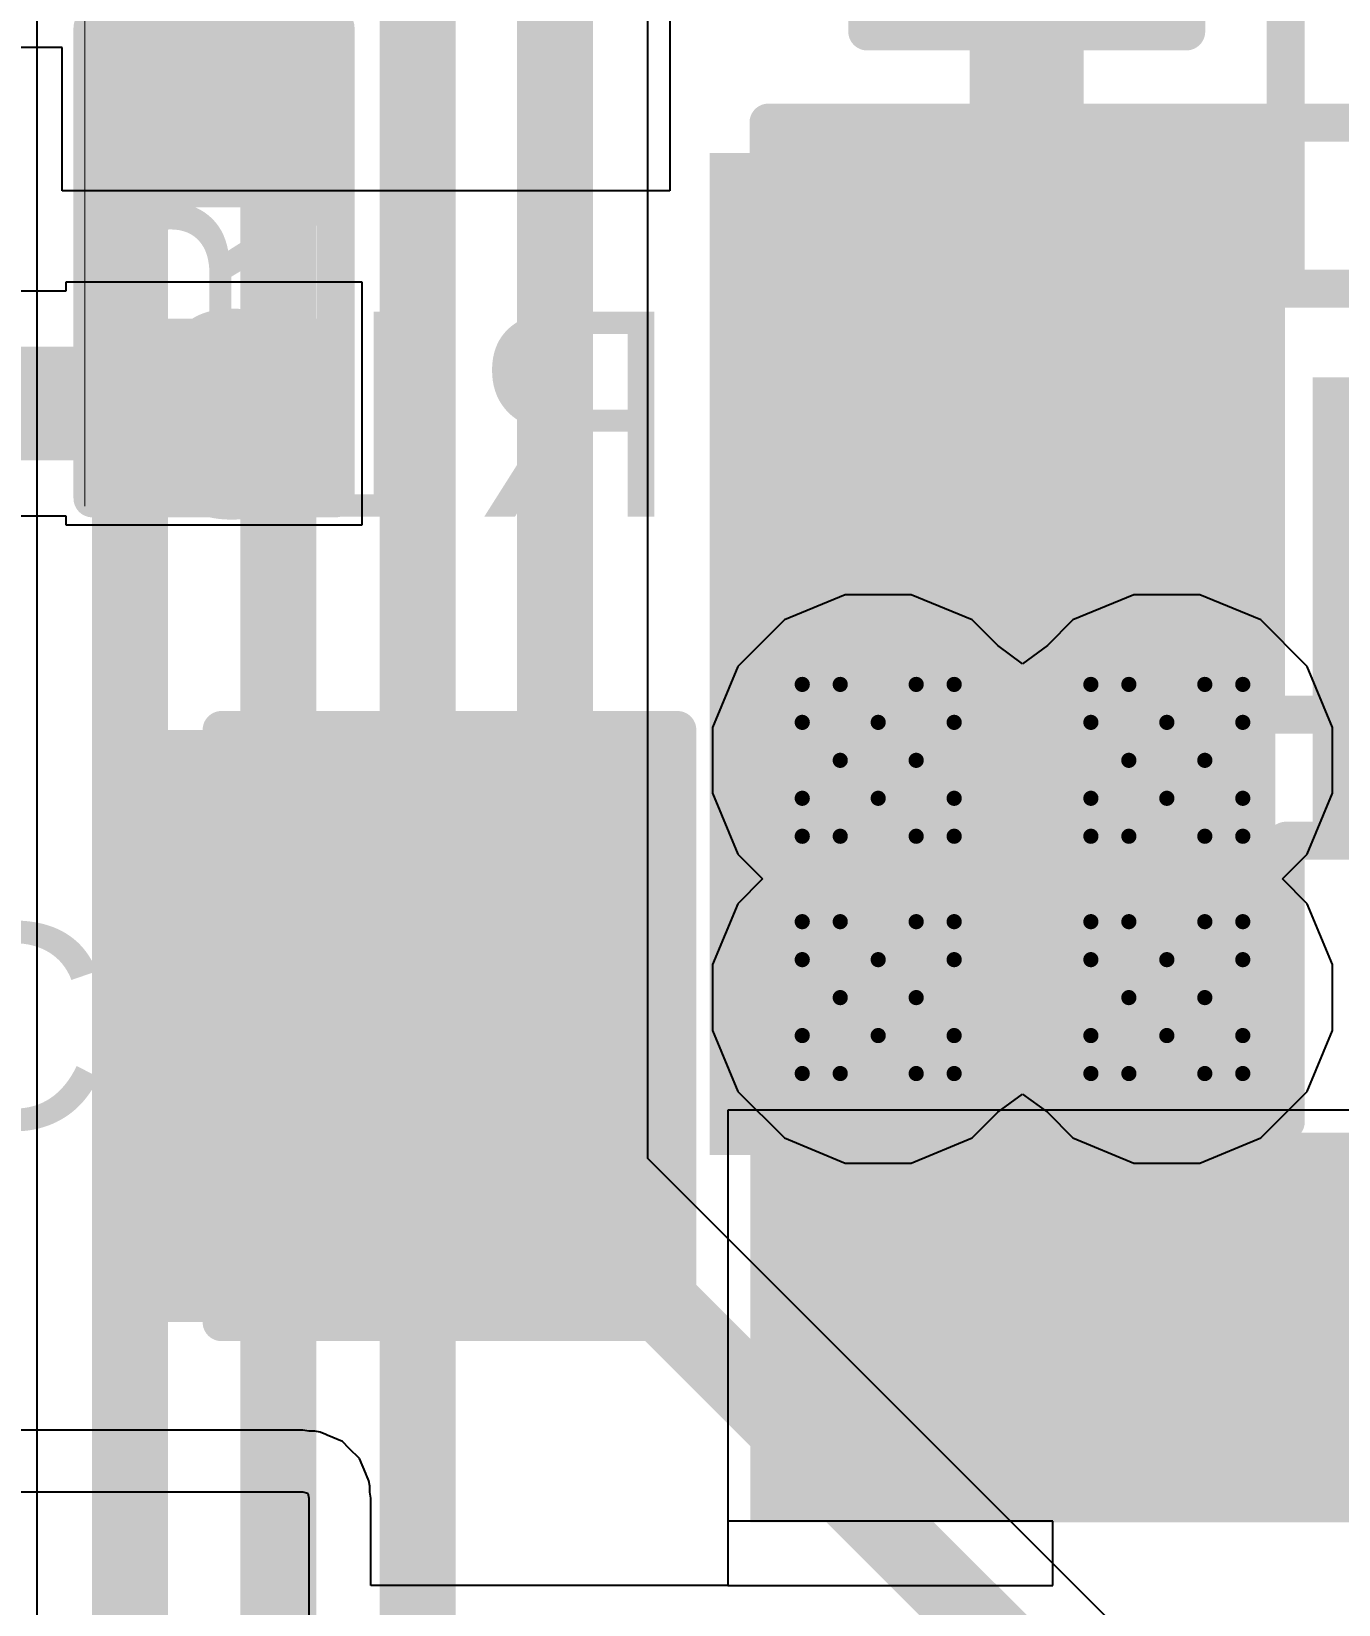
# Model space of a CAD drawing. Header units: inches. Extents: x -6 to 328, y -6 to 90.
# Drawn here: x 4.81 to 9.18, y 12.43 to 17.69 of the extents above; entities that cross this region are included whole.
import ezdxf

# ---------------------------------------------------------------- set-up
doc = ezdxf.new("R2010")
doc.units = ezdxf.units.IN
for name, color, linetype in [('Bottom Layer', 5, 'Continuous'), ('Bottom Overlay', 54, 'Continuous'), ('Bottom Paste', 16, 'Continuous'), ('Bottom Solder', 6, 'Continuous'), ('Designators', 56, 'Continuous'), ('Drill Drawing', 1, 'Continuous'), ('GND', 76, 'Continuous'), ('PWR', 16, 'Continuous'), ('Top Layer', 1, 'Continuous'), ('Top Overlay', 2, 'Continuous'), ('Top Paste', 8, 'Continuous'), ('Top Solder', 216, 'Continuous'), ('Via Holes', 16, 'Continuous')]:
    doc.layers.add(name, color=color, linetype=linetype)
doc.styles.add('Arial', font='', dxfattribs={"height": 0.2})
doc.styles.add('Arial_Bold', font='', dxfattribs={"height": 0.2})
doc.styles.get('Arial').set_extended_font_data('Arial')
doc.styles.get('Arial_Bold').set_extended_font_data('Arial', bold=True)

# ---------------------------------------------------------------- blocks, each defined once
blk = doc.blocks.new('R___1206_B_24')
at = {"layer": 'Bottom Layer'}
for points in [[(-2.032, 0.889), (-0.508, 0.889), (-0.508, -0.889), (-2.032, -0.889)], [(0.508, 0.889), (2.032, 0.889), (2.032, -0.889), (0.508, -0.889)]]:
    blk.add_hatch(color=5, dxfattribs=at).paths.add_polyline_path(points)
at = {"layer": 'Bottom Paste'}
for points in [[(-2.032, 0.889), (-0.508, 0.889), (-0.508, -0.889), (-2.032, -0.889)], [(0.508, 0.889), (2.032, 0.889), (2.032, -0.889), (0.508, -0.889)]]:
    blk.add_hatch(color=16, dxfattribs=at).paths.add_polyline_path(points)
at = {"layer": 'Bottom Solder'}
for points in [[(-2.1336, 0.9906), (-0.4064, 0.9906), (-0.4064, -0.9906), (-2.1336, -0.9906)], [(0.4064, 0.9906), (2.1336, 0.9906), (2.1336, -0.9906), (0.4064, -0.9906)]]:
    blk.add_hatch(color=6, dxfattribs=at).paths.add_polyline_path(points)
at = {"layer": 'Bottom Overlay'}
for points in [[(-2.1336, -0.9906, 0.127, 0.127, 0), (-2.1336, 0.9906, 0.127, 0.127, 0)], [(-2.1336, 0.9906, 0.127, 0.127, 0), (2.1336, 0.9906, 0.127, 0.127, 0)], [(2.1336, -0.9906, 0.127, 0.127, 0), (2.1336, 0.9906, 0.127, 0.127, 0)], [(-2.1336, -0.9906, 0.127, 0.127, 0), (2.1336, -0.9906, 0.127, 0.127, 0)]]:
    blk.add_lwpolyline(points, format="xyseb", dxfattribs=at)
for points in [[(-2.16535, 0.9906, 0.0635, 0.0635, 1), (-2.10185, 0.9906, 0.0635, 0.0635, 1)], [(-2.16535, 0.9906, 0.0635, 0.0635, 1), (-2.10185, 0.9906, 0.0635, 0.0635, 1)], [(2.10185, 0.9906, 0.0635, 0.0635, 1), (2.16535, 0.9906, 0.0635, 0.0635, 1)], [(2.10185, 0.9906, 0.0635, 0.0635, 1), (2.16535, 0.9906, 0.0635, 0.0635, 1)], [(-2.16535, -0.9906, 0.0635, 0.0635, 1), (-2.10185, -0.9906, 0.0635, 0.0635, 1)], [(-2.16535, -0.9906, 0.0635, 0.0635, 1), (-2.10185, -0.9906, 0.0635, 0.0635, 1)], [(2.10185, -0.9906, 0.0635, 0.0635, 1), (2.16535, -0.9906, 0.0635, 0.0635, 1)], [(2.10185, -0.9906, 0.0635, 0.0635, 1), (2.16535, -0.9906, 0.0635, 0.0635, 1)]]:
    blk.add_lwpolyline(points, format="xyseb", close=True, dxfattribs=at)
blk = doc.blocks.new('R___0603_B_25')
at = {"layer": 'Bottom Layer'}
for points in [[(-1.143, -0.4445), (-1.143, 0.4445), (-0.381, 0.4445), (-0.381, -0.4445)], [(0.381, -0.4445), (0.381, 0.4445), (1.143, 0.4445), (1.143, -0.4445)]]:
    blk.add_hatch(color=5, dxfattribs=at).paths.add_polyline_path(points)
at = {"layer": 'Bottom Paste'}
for points in [[(-1.143, -0.4445), (-1.143, 0.4445), (-0.381, 0.4445), (-0.381, -0.4445)], [(0.381, -0.4445), (0.381, 0.4445), (1.143, 0.4445), (1.143, -0.4445)]]:
    blk.add_hatch(color=16, dxfattribs=at).paths.add_polyline_path(points)
at = {"layer": 'Bottom Solder'}
for points in [[(-1.2446, -0.5461), (-1.2446, 0.5461), (-0.2794, 0.5461), (-0.2794, -0.5461)], [(0.2794, -0.5461), (0.2794, 0.5461), (1.2446, 0.5461), (1.2446, -0.5461)]]:
    blk.add_hatch(color=6, dxfattribs=at).paths.add_polyline_path(points)
at = {"layer": 'Bottom Overlay'}
for points in [[(1.2192, 0.5334, 0.127, 0.127, 0), (-1.2192, 0.5334, 0.127, 0.127, 0)], [(-1.2192, -0.5334, 0.127, 0.127, 0), (-1.2192, 0.5334, 0.127, 0.127, 0)], [(1.2192, -0.5334, 0.127, 0.127, 0), (1.2192, 0.5334, 0.127, 0.127, 0)], [(1.2192, -0.5334, 0.127, 0.127, 0), (-1.2192, -0.5334, 0.127, 0.127, 0)]]:
    blk.add_lwpolyline(points, format="xyseb", dxfattribs=at)
for points in [[(-1.25095, 0.5334, 0.0635, 0.0635, 1), (-1.18745, 0.5334, 0.0635, 0.0635, 1)], [(-1.25095, 0.5334, 0.0635, 0.0635, 1), (-1.18745, 0.5334, 0.0635, 0.0635, 1)], [(1.18745, 0.5334, 0.0635, 0.0635, 1), (1.25095, 0.5334, 0.0635, 0.0635, 1)], [(1.18745, 0.5334, 0.0635, 0.0635, 1), (1.25095, 0.5334, 0.0635, 0.0635, 1)], [(-1.25095, -0.5334, 0.0635, 0.0635, 1), (-1.18745, -0.5334, 0.0635, 0.0635, 1)], [(-1.25095, -0.5334, 0.0635, 0.0635, 1), (-1.18745, -0.5334, 0.0635, 0.0635, 1)], [(1.18745, -0.5334, 0.0635, 0.0635, 1), (1.25095, -0.5334, 0.0635, 0.0635, 1)], [(1.18745, -0.5334, 0.0635, 0.0635, 1), (1.25095, -0.5334, 0.0635, 0.0635, 1)]]:
    blk.add_lwpolyline(points, format="xyseb", close=True, dxfattribs=at)
blk = doc.blocks.new('R___0402_41')
at = {"layer": 'Top Layer'}
for points in [[(-0.6985, -0.3175), (-0.6985, 0.3175), (-0.2413, 0.3175), (-0.2413, -0.3175)], [(0.2413, -0.3175), (0.2413, 0.3175), (0.6985, 0.3175), (0.6985, -0.3175)]]:
    blk.add_hatch(color=1, dxfattribs=at).paths.add_polyline_path(points)
at = {"layer": 'Top Paste'}
for points in [[(-0.6985, -0.3175), (-0.6985, 0.3175), (-0.2413, 0.3175), (-0.2413, -0.3175)], [(0.2413, -0.3175), (0.2413, 0.3175), (0.6985, 0.3175), (0.6985, -0.3175)]]:
    blk.add_hatch(color=8, dxfattribs=at).paths.add_polyline_path(points)
at = {"layer": 'Top Solder'}
for points in [[(-0.7535, -0.3725), (-0.7535, 0.3725), (-0.1863, 0.3725), (-0.1863, -0.3725)], [(0.1863, -0.3725), (0.1863, 0.3725), (0.7535, 0.3725), (0.7535, -0.3725)]]:
    blk.add_hatch(color=216, dxfattribs=at).paths.add_polyline_path(points)
at = {"layer": 'Top Overlay'}
for points in [[(-0.7874, -0.4064, 0.127, 0.127, 0), (-0.7874, 0.4064, 0.127, 0.127, 0)], [(0.7874, 0.4064, 0.127, 0.127, 0), (-0.7874, 0.4064, 0.127, 0.127, 0)], [(0.7874, -0.4064, 0.127, 0.127, 0), (0.7874, 0.4064, 0.127, 0.127, 0)], [(0.7874, -0.4064, 0.127, 0.127, 0), (-0.7874, -0.4064, 0.127, 0.127, 0)], [(0.8128, -0.4318, 0.00323, 0.00323, 0), (-0.8128, -0.4318, 0.00323, 0.00323, 0)]]:
    blk.add_lwpolyline(points, format="xyseb", dxfattribs=at)
for points in [[(-0.8191, 0.4064, 0.0635, 0.0635, 1), (-0.7556, 0.4064, 0.0635, 0.0635, 1)], [(-0.8191, 0.4064, 0.0635, 0.0635, 1), (-0.7556, 0.4064, 0.0635, 0.0635, 1)], [(0.7556, 0.4064, 0.0635, 0.0635, 1), (0.8191, 0.4064, 0.0635, 0.0635, 1)], [(0.7556, 0.4064, 0.0635, 0.0635, 1), (0.8191, 0.4064, 0.0635, 0.0635, 1)], [(-0.8191, -0.4064, 0.0635, 0.0635, 1), (-0.7556, -0.4064, 0.0635, 0.0635, 1)], [(-0.8191, -0.4064, 0.0635, 0.0635, 1), (-0.7556, -0.4064, 0.0635, 0.0635, 1)], [(0.7556, -0.4064, 0.0635, 0.0635, 1), (0.8191, -0.4064, 0.0635, 0.0635, 1)], [(0.7556, -0.4064, 0.0635, 0.0635, 1), (0.8191, -0.4064, 0.0635, 0.0635, 1)], [(-0.8136, -0.4318, 0.00161, 0.00161, 1), (-0.812, -0.4318, 0.00161, 0.00161, 1)], [(0.812, -0.4318, 0.00161, 0.00161, 1), (0.8136, -0.4318, 0.00161, 0.00161, 1)]]:
    blk.add_lwpolyline(points, format="xyseb", close=True, dxfattribs=at)
blk = doc.blocks.new('HR963370A_51')
at = {"layer": 'Top Overlay'}
for points in [[(-8.1788, 8.6614, 0.127, 0.127, 0), (-8.1788, -8.2296, 0.127, 0.127, 0)], [(-8.1788, 8.6614, 0.127, 0.127, 0), (-7.239, 8.6614, 0.127, 0.127, 0)]]:
    blk.add_lwpolyline(points, format="xyseb", dxfattribs=at)
blk.add_lwpolyline([(-8.2105, 8.6614, 0.0635, 0.0635, 1), (-8.147, 8.6614, 0.0635, 0.0635, 1)], format="xyseb", close=True, dxfattribs=at)
blk.add_lwpolyline([(-8.2105, 8.6614, 0.0635, 0.0635, 1), (-8.147, 8.6614, 0.0635, 0.0635, 1)], format="xyseb", close=True, dxfattribs=at)
blk = doc.blocks.new('HR963370A_52')
at = {"layer": 'Top Layer'}
blk.add_hatch(color=1, dxfattribs=at).paths.add_polyline_path([(6, 10.35), (7.1, 10.35), (7.1, 6.15), (6, 6.15)])
at = {"layer": 'Top Paste'}
blk.add_hatch(color=8, dxfattribs=at).paths.add_polyline_path([(6, 10.35), (7.1, 10.35), (7.1, 6.15), (6, 6.15)])
at = {"layer": 'Top Solder'}
blk.add_hatch(color=216, dxfattribs=at).paths.add_polyline_path([(5.8984, 10.4516), (7.2016, 10.4516), (7.2016, 6.0484), (5.8984, 6.0484)])
at = {"layer": 'Top Overlay'}
for points in [[(7.239, 8.6614, 0.127, 0.127, 0), (8.1788, 8.6614, 0.127, 0.127, 0)], [(8.1788, 8.6614, 0.127, 0.127, 0), (8.1788, -8.2296, 0.127, 0.127, 0)]]:
    blk.add_lwpolyline(points, format="xyseb", dxfattribs=at)
for points in [[(7.2073, 8.6614, 0.0635, 0.0635, 1), (7.2708, 8.6614, 0.0635, 0.0635, 1)], [(8.1471, 8.6614, 0.0635, 0.0635, 1), (8.2106, 8.6614, 0.0635, 0.0635, 1)], [(8.1471, 8.6614, 0.0635, 0.0635, 1), (8.2106, 8.6614, 0.0635, 0.0635, 1)]]:
    blk.add_lwpolyline(points, format="xyseb", close=True, dxfattribs=at)
blk = doc.blocks.new('C___1206_98')
at = {"layer": 'Top Layer'}
for points in [[(-2.032, 0.889), (-0.508, 0.889), (-0.508, -0.889), (-2.032, -0.889)], [(0.508, 0.889), (2.032, 0.889), (2.032, -0.889), (0.508, -0.889)]]:
    blk.add_hatch(color=1, dxfattribs=at).paths.add_polyline_path(points)
at = {"layer": 'Top Paste'}
for points in [[(-2.032, 0.889), (-0.508, 0.889), (-0.508, -0.889), (-2.032, -0.889)], [(0.508, 0.889), (2.032, 0.889), (2.032, -0.889), (0.508, -0.889)]]:
    blk.add_hatch(color=8, dxfattribs=at).paths.add_polyline_path(points)
at = {"layer": 'Top Solder'}
for points in [[(-2.1336, 0.9906), (-0.4064, 0.9906), (-0.4064, -0.9906), (-2.1336, -0.9906)], [(0.4064, 0.9906), (2.1336, 0.9906), (2.1336, -0.9906), (0.4064, -0.9906)]]:
    blk.add_hatch(color=216, dxfattribs=at).paths.add_polyline_path(points)
at = {"layer": 'Top Overlay'}
for points in [[(-0.6096, 0.9906, 0.127, 0.127, 0), (-2.1336, 0.9906, 0.127, 0.127, 0)], [(-2.1336, 0.9906, 0.127, 0.127, 0), (-2.1336, -0.9906, 0.127, 0.127, 0)], [(2.1336, 0.9906, 0.127, 0.127, 0), (0.6096, 0.9906, 0.127, 0.127, 0)], [(2.1336, 0.9906, 0.127, 0.127, 0), (2.1336, -0.9906, 0.127, 0.127, 0)], [(-0.6096, -0.9906, 0.127, 0.127, 0), (-2.1336, -0.9906, 0.127, 0.127, 0)], [(2.1336, -0.9906, 0.127, 0.127, 0), (0.6096, -0.9906, 0.127, 0.127, 0)]]:
    blk.add_lwpolyline(points, format="xyseb", dxfattribs=at)
for points in [[(-2.16535, 0.9906, 0.0635, 0.0635, 1), (-2.10185, 0.9906, 0.0635, 0.0635, 1)], [(-2.16535, 0.9906, 0.0635, 0.0635, 1), (-2.10185, 0.9906, 0.0635, 0.0635, 1)], [(-0.64135, 0.9906, 0.0635, 0.0635, 1), (-0.57785, 0.9906, 0.0635, 0.0635, 1)], [(0.57785, 0.9906, 0.0635, 0.0635, 1), (0.64135, 0.9906, 0.0635, 0.0635, 1)], [(2.10185, 0.9906, 0.0635, 0.0635, 1), (2.16535, 0.9906, 0.0635, 0.0635, 1)], [(2.10185, 0.9906, 0.0635, 0.0635, 1), (2.16535, 0.9906, 0.0635, 0.0635, 1)], [(-2.16535, -0.9906, 0.0635, 0.0635, 1), (-2.10185, -0.9906, 0.0635, 0.0635, 1)], [(-2.16535, -0.9906, 0.0635, 0.0635, 1), (-2.10185, -0.9906, 0.0635, 0.0635, 1)], [(-0.64135, -0.9906, 0.0635, 0.0635, 1), (-0.57785, -0.9906, 0.0635, 0.0635, 1)], [(0.57785, -0.9906, 0.0635, 0.0635, 1), (0.64135, -0.9906, 0.0635, 0.0635, 1)], [(2.10185, -0.9906, 0.0635, 0.0635, 1), (2.16535, -0.9906, 0.0635, 0.0635, 1)], [(2.10185, -0.9906, 0.0635, 0.0635, 1), (2.16535, -0.9906, 0.0635, 0.0635, 1)]]:
    blk.add_lwpolyline(points, format="xyseb", close=True, dxfattribs=at)

msp = doc.modelspace()

# ---------------------------------------------------------------- hatches: boundary and pattern name
at = {"layer": 'Bottom Layer'}
msp.add_hatch(color=5, dxfattribs=at).paths.add_polyline_path([(7.0814, 13.9342), (8.9735, 13.9342), (8.9735, 17.287), (7.0814, 17.287)])
h = msp.add_hatch(color=5, dxfattribs=at)
edge = h.paths.add_edge_path()
edge.add_arc((7.6455, 15.255), 0.3, 0, 360)
h = msp.add_hatch(color=5, dxfattribs=at)
edge = h.paths.add_edge_path()
edge.add_arc((8.6107, 15.255), 0.3, 0, 360)
h = msp.add_hatch(color=5, dxfattribs=at)
edge = h.paths.add_edge_path()
edge.add_arc((7.6455, 14.4612), 0.3, 0, 360)
h = msp.add_hatch(color=5, dxfattribs=at)
edge = h.paths.add_edge_path()
edge.add_arc((8.6107, 14.4612), 0.3, 0, 360)
at = {"layer": 'GND'}
h = msp.add_hatch(color=76, dxfattribs=at)
edge = h.paths.add_edge_path()
edge.add_arc((7.6455, 15.255), 0.3, 0, 360)
h = msp.add_hatch(color=76, dxfattribs=at)
edge = h.paths.add_edge_path()
edge.add_arc((8.6107, 15.255), 0.3, 0, 360)
h = msp.add_hatch(color=76, dxfattribs=at)
edge = h.paths.add_edge_path()
edge.add_arc((7.6455, 14.4612), 0.3, 0, 360)
h = msp.add_hatch(color=76, dxfattribs=at)
edge = h.paths.add_edge_path()
edge.add_arc((8.6107, 14.4612), 0.3, 0, 360)
at = {"layer": 'PWR'}
h = msp.add_hatch(color=16, dxfattribs=at)
edge = h.paths.add_edge_path()
edge.add_arc((7.6455, 15.255), 0.3, 0, 360)
h = msp.add_hatch(color=16, dxfattribs=at)
edge = h.paths.add_edge_path()
edge.add_arc((8.6107, 15.255), 0.3, 0, 360)
h = msp.add_hatch(color=16, dxfattribs=at)
edge = h.paths.add_edge_path()
edge.add_arc((7.6455, 14.4612), 0.3, 0, 360)
h = msp.add_hatch(color=16, dxfattribs=at)
edge = h.paths.add_edge_path()
edge.add_arc((8.6107, 14.4612), 0.3, 0, 360)
at = {"layer": 'Top Layer'}
h = msp.add_hatch(color=1, dxfattribs=at)
edge = h.paths.add_edge_path()
edge.add_arc((7.6455, 15.255), 0.3, 0, 360)
h = msp.add_hatch(color=1, dxfattribs=at)
edge = h.paths.add_edge_path()
edge.add_arc((8.6107, 15.255), 0.3, 0, 360)
h = msp.add_hatch(color=1, dxfattribs=at)
edge = h.paths.add_edge_path()
edge.add_arc((7.6455, 14.4612), 0.3, 0, 360)
h = msp.add_hatch(color=1, dxfattribs=at)
edge = h.paths.add_edge_path()
edge.add_arc((8.6107, 14.4612), 0.3, 0, 360)
at = {"layer": 'Via Holes'}
h = msp.add_hatch(color=7, dxfattribs=at)
edge = h.paths.add_edge_path()
edge.add_arc((7.6455, 15.255), 0.15, 0, 360)
h = msp.add_hatch(color=7, dxfattribs=at)
edge = h.paths.add_edge_path()
edge.add_arc((8.6107, 15.255), 0.15, 0, 360)
h = msp.add_hatch(color=7, dxfattribs=at)
edge = h.paths.add_edge_path()
edge.add_arc((7.6455, 14.4612), 0.15, 0, 360)
h = msp.add_hatch(color=7, dxfattribs=at)
edge = h.paths.add_edge_path()
edge.add_arc((8.6107, 14.4612), 0.15, 0, 360)

# ---------------------------------------------------------------- linework, layer by layer
at = {"layer": 'Bottom Layer'}
for p, q in [((4.8324, 20.693), (4.8324, 9.9337)), ((6.8749, 13.9227), (6.8749, 18.3511)), ((8.7429, 12.0547), (6.8749, 13.9227))]:
    msp.add_line(p, q, dxfattribs=at)
for points in [[(5.1431, 9.8182, 0.254, 0.254, 0), (5.1431, 20.693, 0.254, 0.254, 0)], [(5.6396, 10.3138, 0.254, 0.254, 0), (5.6396, 20.4414, 0.254, 0.254, 0)], [(6.1056, 11.7382, 0.254, 0.254, 0), (6.1056, 20.1626, 0.254, 0.254, 0)], [(6.5642, 13.7939, 0.254, 0.254, 0), (6.5642, 18.4798, 0.254, 0.254, 0)], [(8.1422, 16.398, 0.381, 0.381, 0), (8.1422, 18.1506, 0.381, 0.381, 0)], [(8.1422, 16.398, 0.381, 0.381, 0), (8.6107, 15.9295, 0.381, 0.381, 0)], [(8.6107, 14.4612, 0.381, 0.381, 0), (8.6107, 15.9295, 0.381, 0.381, 0)], [(6.5642, 13.7939, 0.254, 0.254, 0), (8.5232, 11.8349, 0.254, 0.254, 0)]]:
    msp.add_lwpolyline(points, format="xyseb", dxfattribs=at)
for points in [[(8.0469, 16.398, 0.1905, 0.1905, 1), (8.2374, 16.398, 0.1905, 0.1905, 1)], [(8.0469, 16.398, 0.1905, 0.1905, 1), (8.2374, 16.398, 0.1905, 0.1905, 1)], [(8.5154, 15.9295, 0.1905, 0.1905, 1), (8.7059, 15.9295, 0.1905, 0.1905, 1)], [(8.5154, 15.9295, 0.1905, 0.1905, 1), (8.7059, 15.9295, 0.1905, 0.1905, 1)], [(8.5154, 14.4612, 0.1905, 0.1905, 1), (8.7059, 14.4612, 0.1905, 0.1905, 1)], [(6.5007, 13.7939, 0.127, 0.127, 1), (6.6277, 13.7939, 0.127, 0.127, 1)], [(6.5007, 13.7939, 0.127, 0.127, 1), (6.6277, 13.7939, 0.127, 0.127, 1)]]:
    msp.add_lwpolyline(points, format="xyseb", close=True, dxfattribs=at)
at = {"layer": 'Drill Drawing'}
for points in [[(7.3915, 15.382, 0.0508, 0.0508, 0), (7.3915, 15.509, 0.0508, 0.0508, 0)], [(7.3915, 15.509, 0.0508, 0.0508, 0), (7.5185, 15.509, 0.0508, 0.0508, 0)], [(7.5185, 15.509, 0.0508, 0.0508, 0), (7.6455, 15.382, 0.0508, 0.0508, 0)], [(7.6455, 15.382, 0.0508, 0.0508, 0), (7.7725, 15.509, 0.0508, 0.0508, 0)], [(7.7725, 15.509, 0.0508, 0.0508, 0), (7.8995, 15.509, 0.0508, 0.0508, 0)], [(7.8995, 15.382, 0.0508, 0.0508, 0), (7.8995, 15.509, 0.0508, 0.0508, 0)], [(8.3567, 15.382, 0.0508, 0.0508, 0), (8.3567, 15.509, 0.0508, 0.0508, 0)], [(8.3567, 15.509, 0.0508, 0.0508, 0), (8.4837, 15.509, 0.0508, 0.0508, 0)], [(8.4837, 15.509, 0.0508, 0.0508, 0), (8.6107, 15.382, 0.0508, 0.0508, 0)], [(8.6107, 15.382, 0.0508, 0.0508, 0), (8.7377, 15.509, 0.0508, 0.0508, 0)], [(8.7377, 15.509, 0.0508, 0.0508, 0), (8.8647, 15.509, 0.0508, 0.0508, 0)], [(8.8647, 15.382, 0.0508, 0.0508, 0), (8.8647, 15.509, 0.0508, 0.0508, 0)], [(7.3915, 15.382, 0.0508, 0.0508, 0), (7.5185, 15.255, 0.0508, 0.0508, 0)], [(7.7725, 15.255, 0.0508, 0.0508, 0), (7.8995, 15.382, 0.0508, 0.0508, 0)], [(8.3567, 15.382, 0.0508, 0.0508, 0), (8.4837, 15.255, 0.0508, 0.0508, 0)], [(8.7377, 15.255, 0.0508, 0.0508, 0), (8.8647, 15.382, 0.0508, 0.0508, 0)], [(7.3915, 15.128, 0.0508, 0.0508, 0), (7.5185, 15.255, 0.0508, 0.0508, 0)], [(7.7725, 15.255, 0.0508, 0.0508, 0), (7.8995, 15.128, 0.0508, 0.0508, 0)], [(8.3567, 15.128, 0.0508, 0.0508, 0), (8.4837, 15.255, 0.0508, 0.0508, 0)], [(8.7377, 15.255, 0.0508, 0.0508, 0), (8.8647, 15.128, 0.0508, 0.0508, 0)], [(7.3915, 15.001, 0.0508, 0.0508, 0), (7.3915, 15.128, 0.0508, 0.0508, 0)], [(7.5185, 15.001, 0.0508, 0.0508, 0), (7.6455, 15.128, 0.0508, 0.0508, 0)], [(7.6455, 15.128, 0.0508, 0.0508, 0), (7.7725, 15.001, 0.0508, 0.0508, 0)], [(7.8995, 15.001, 0.0508, 0.0508, 0), (7.8995, 15.128, 0.0508, 0.0508, 0)], [(8.3567, 15.001, 0.0508, 0.0508, 0), (8.3567, 15.128, 0.0508, 0.0508, 0)], [(8.4837, 15.001, 0.0508, 0.0508, 0), (8.6107, 15.128, 0.0508, 0.0508, 0)], [(8.6107, 15.128, 0.0508, 0.0508, 0), (8.7377, 15.001, 0.0508, 0.0508, 0)], [(8.8647, 15.001, 0.0508, 0.0508, 0), (8.8647, 15.128, 0.0508, 0.0508, 0)], [(7.3915, 15.001, 0.0508, 0.0508, 0), (7.5185, 15.001, 0.0508, 0.0508, 0)], [(7.7725, 15.001, 0.0508, 0.0508, 0), (7.8995, 15.001, 0.0508, 0.0508, 0)], [(8.3567, 15.001, 0.0508, 0.0508, 0), (8.4837, 15.001, 0.0508, 0.0508, 0)], [(8.7377, 15.001, 0.0508, 0.0508, 0), (8.8647, 15.001, 0.0508, 0.0508, 0)], [(7.3915, 14.5882, 0.0508, 0.0508, 0), (7.3915, 14.7152, 0.0508, 0.0508, 0)], [(7.3915, 14.7152, 0.0508, 0.0508, 0), (7.5185, 14.7152, 0.0508, 0.0508, 0)], [(7.5185, 14.7152, 0.0508, 0.0508, 0), (7.6455, 14.5882, 0.0508, 0.0508, 0)], [(7.6455, 14.5882, 0.0508, 0.0508, 0), (7.7725, 14.7152, 0.0508, 0.0508, 0)], [(7.7725, 14.7152, 0.0508, 0.0508, 0), (7.8995, 14.7152, 0.0508, 0.0508, 0)], [(7.8995, 14.5882, 0.0508, 0.0508, 0), (7.8995, 14.7152, 0.0508, 0.0508, 0)], [(8.3567, 14.5882, 0.0508, 0.0508, 0), (8.3567, 14.7152, 0.0508, 0.0508, 0)], [(8.3567, 14.7152, 0.0508, 0.0508, 0), (8.4837, 14.7152, 0.0508, 0.0508, 0)], [(8.4837, 14.7152, 0.0508, 0.0508, 0), (8.6107, 14.5882, 0.0508, 0.0508, 0)], [(8.6107, 14.5882, 0.0508, 0.0508, 0), (8.7377, 14.7152, 0.0508, 0.0508, 0)], [(8.7377, 14.7152, 0.0508, 0.0508, 0), (8.8647, 14.7152, 0.0508, 0.0508, 0)], [(8.8647, 14.5882, 0.0508, 0.0508, 0), (8.8647, 14.7152, 0.0508, 0.0508, 0)], [(7.3915, 14.5882, 0.0508, 0.0508, 0), (7.5185, 14.4612, 0.0508, 0.0508, 0)], [(7.7725, 14.4612, 0.0508, 0.0508, 0), (7.8995, 14.5882, 0.0508, 0.0508, 0)], [(8.3567, 14.5882, 0.0508, 0.0508, 0), (8.4837, 14.4612, 0.0508, 0.0508, 0)], [(8.7377, 14.4612, 0.0508, 0.0508, 0), (8.8647, 14.5882, 0.0508, 0.0508, 0)], [(7.3915, 14.3342, 0.0508, 0.0508, 0), (7.5185, 14.4612, 0.0508, 0.0508, 0)], [(7.7725, 14.4612, 0.0508, 0.0508, 0), (7.8995, 14.3342, 0.0508, 0.0508, 0)], [(8.3567, 14.3342, 0.0508, 0.0508, 0), (8.4837, 14.4612, 0.0508, 0.0508, 0)], [(8.7377, 14.4612, 0.0508, 0.0508, 0), (8.8647, 14.3342, 0.0508, 0.0508, 0)], [(7.3915, 14.2072, 0.0508, 0.0508, 0), (7.3915, 14.3342, 0.0508, 0.0508, 0)], [(7.5185, 14.2072, 0.0508, 0.0508, 0), (7.6455, 14.3342, 0.0508, 0.0508, 0)], [(7.6455, 14.3342, 0.0508, 0.0508, 0), (7.7725, 14.2072, 0.0508, 0.0508, 0)], [(7.8995, 14.2072, 0.0508, 0.0508, 0), (7.8995, 14.3342, 0.0508, 0.0508, 0)], [(8.3567, 14.2072, 0.0508, 0.0508, 0), (8.3567, 14.3342, 0.0508, 0.0508, 0)], [(8.4837, 14.2072, 0.0508, 0.0508, 0), (8.6107, 14.3342, 0.0508, 0.0508, 0)], [(8.6107, 14.3342, 0.0508, 0.0508, 0), (8.7377, 14.2072, 0.0508, 0.0508, 0)], [(8.8647, 14.2072, 0.0508, 0.0508, 0), (8.8647, 14.3342, 0.0508, 0.0508, 0)], [(7.3915, 14.2072, 0.0508, 0.0508, 0), (7.5185, 14.2072, 0.0508, 0.0508, 0)], [(7.7725, 14.2072, 0.0508, 0.0508, 0), (7.8995, 14.2072, 0.0508, 0.0508, 0)], [(8.3567, 14.2072, 0.0508, 0.0508, 0), (8.4837, 14.2072, 0.0508, 0.0508, 0)], [(8.7377, 14.2072, 0.0508, 0.0508, 0), (8.8647, 14.2072, 0.0508, 0.0508, 0)]]:
    msp.add_lwpolyline(points, format="xyseb", dxfattribs=at)
for points in [[(7.3788, 15.509, 0.0254, 0.0254, 1), (7.4042, 15.509, 0.0254, 0.0254, 1)], [(7.3788, 15.509, 0.0254, 0.0254, 1), (7.4042, 15.509, 0.0254, 0.0254, 1)], [(7.5058, 15.509, 0.0254, 0.0254, 1), (7.5312, 15.509, 0.0254, 0.0254, 1)], [(7.5058, 15.509, 0.0254, 0.0254, 1), (7.5312, 15.509, 0.0254, 0.0254, 1)], [(7.7598, 15.509, 0.0254, 0.0254, 1), (7.7852, 15.509, 0.0254, 0.0254, 1)], [(7.7598, 15.509, 0.0254, 0.0254, 1), (7.7852, 15.509, 0.0254, 0.0254, 1)], [(7.8868, 15.509, 0.0254, 0.0254, 1), (7.9122, 15.509, 0.0254, 0.0254, 1)], [(7.8868, 15.509, 0.0254, 0.0254, 1), (7.9122, 15.509, 0.0254, 0.0254, 1)], [(8.344, 15.509, 0.0254, 0.0254, 1), (8.3694, 15.509, 0.0254, 0.0254, 1)], [(8.344, 15.509, 0.0254, 0.0254, 1), (8.3694, 15.509, 0.0254, 0.0254, 1)], [(8.471, 15.509, 0.0254, 0.0254, 1), (8.4964, 15.509, 0.0254, 0.0254, 1)], [(8.471, 15.509, 0.0254, 0.0254, 1), (8.4964, 15.509, 0.0254, 0.0254, 1)], [(8.725, 15.509, 0.0254, 0.0254, 1), (8.7504, 15.509, 0.0254, 0.0254, 1)], [(8.725, 15.509, 0.0254, 0.0254, 1), (8.7504, 15.509, 0.0254, 0.0254, 1)], [(8.852, 15.509, 0.0254, 0.0254, 1), (8.8774, 15.509, 0.0254, 0.0254, 1)], [(8.852, 15.509, 0.0254, 0.0254, 1), (8.8774, 15.509, 0.0254, 0.0254, 1)], [(7.3788, 15.382, 0.0254, 0.0254, 1), (7.4042, 15.382, 0.0254, 0.0254, 1)], [(7.3788, 15.382, 0.0254, 0.0254, 1), (7.4042, 15.382, 0.0254, 0.0254, 1)], [(7.6328, 15.382, 0.0254, 0.0254, 1), (7.6582, 15.382, 0.0254, 0.0254, 1)], [(7.6328, 15.382, 0.0254, 0.0254, 1), (7.6582, 15.382, 0.0254, 0.0254, 1)], [(7.8868, 15.382, 0.0254, 0.0254, 1), (7.9122, 15.382, 0.0254, 0.0254, 1)], [(7.8868, 15.382, 0.0254, 0.0254, 1), (7.9122, 15.382, 0.0254, 0.0254, 1)], [(8.344, 15.382, 0.0254, 0.0254, 1), (8.3694, 15.382, 0.0254, 0.0254, 1)], [(8.344, 15.382, 0.0254, 0.0254, 1), (8.3694, 15.382, 0.0254, 0.0254, 1)], [(8.598, 15.382, 0.0254, 0.0254, 1), (8.6234, 15.382, 0.0254, 0.0254, 1)], [(8.598, 15.382, 0.0254, 0.0254, 1), (8.6234, 15.382, 0.0254, 0.0254, 1)], [(8.852, 15.382, 0.0254, 0.0254, 1), (8.8774, 15.382, 0.0254, 0.0254, 1)], [(8.852, 15.382, 0.0254, 0.0254, 1), (8.8774, 15.382, 0.0254, 0.0254, 1)], [(7.5058, 15.255, 0.0254, 0.0254, 1), (7.5312, 15.255, 0.0254, 0.0254, 1)], [(7.5058, 15.255, 0.0254, 0.0254, 1), (7.5312, 15.255, 0.0254, 0.0254, 1)], [(7.7598, 15.255, 0.0254, 0.0254, 1), (7.7852, 15.255, 0.0254, 0.0254, 1)], [(7.7598, 15.255, 0.0254, 0.0254, 1), (7.7852, 15.255, 0.0254, 0.0254, 1)], [(8.471, 15.255, 0.0254, 0.0254, 1), (8.4964, 15.255, 0.0254, 0.0254, 1)], [(8.471, 15.255, 0.0254, 0.0254, 1), (8.4964, 15.255, 0.0254, 0.0254, 1)], [(8.725, 15.255, 0.0254, 0.0254, 1), (8.7504, 15.255, 0.0254, 0.0254, 1)], [(8.725, 15.255, 0.0254, 0.0254, 1), (8.7504, 15.255, 0.0254, 0.0254, 1)], [(7.3788, 15.128, 0.0254, 0.0254, 1), (7.4042, 15.128, 0.0254, 0.0254, 1)], [(7.3788, 15.128, 0.0254, 0.0254, 1), (7.4042, 15.128, 0.0254, 0.0254, 1)], [(7.6328, 15.128, 0.0254, 0.0254, 1), (7.6582, 15.128, 0.0254, 0.0254, 1)], [(7.6328, 15.128, 0.0254, 0.0254, 1), (7.6582, 15.128, 0.0254, 0.0254, 1)], [(7.8868, 15.128, 0.0254, 0.0254, 1), (7.9122, 15.128, 0.0254, 0.0254, 1)], [(7.8868, 15.128, 0.0254, 0.0254, 1), (7.9122, 15.128, 0.0254, 0.0254, 1)], [(8.344, 15.128, 0.0254, 0.0254, 1), (8.3694, 15.128, 0.0254, 0.0254, 1)], [(8.344, 15.128, 0.0254, 0.0254, 1), (8.3694, 15.128, 0.0254, 0.0254, 1)], [(8.598, 15.128, 0.0254, 0.0254, 1), (8.6234, 15.128, 0.0254, 0.0254, 1)], [(8.598, 15.128, 0.0254, 0.0254, 1), (8.6234, 15.128, 0.0254, 0.0254, 1)], [(8.852, 15.128, 0.0254, 0.0254, 1), (8.8774, 15.128, 0.0254, 0.0254, 1)], [(8.852, 15.128, 0.0254, 0.0254, 1), (8.8774, 15.128, 0.0254, 0.0254, 1)], [(7.3788, 15.001, 0.0254, 0.0254, 1), (7.4042, 15.001, 0.0254, 0.0254, 1)], [(7.3788, 15.001, 0.0254, 0.0254, 1), (7.4042, 15.001, 0.0254, 0.0254, 1)], [(7.5058, 15.001, 0.0254, 0.0254, 1), (7.5312, 15.001, 0.0254, 0.0254, 1)], [(7.5058, 15.001, 0.0254, 0.0254, 1), (7.5312, 15.001, 0.0254, 0.0254, 1)], [(7.7598, 15.001, 0.0254, 0.0254, 1), (7.7852, 15.001, 0.0254, 0.0254, 1)], [(7.7598, 15.001, 0.0254, 0.0254, 1), (7.7852, 15.001, 0.0254, 0.0254, 1)], [(7.8868, 15.001, 0.0254, 0.0254, 1), (7.9122, 15.001, 0.0254, 0.0254, 1)], [(7.8868, 15.001, 0.0254, 0.0254, 1), (7.9122, 15.001, 0.0254, 0.0254, 1)], [(8.344, 15.001, 0.0254, 0.0254, 1), (8.3694, 15.001, 0.0254, 0.0254, 1)], [(8.344, 15.001, 0.0254, 0.0254, 1), (8.3694, 15.001, 0.0254, 0.0254, 1)], [(8.471, 15.001, 0.0254, 0.0254, 1), (8.4964, 15.001, 0.0254, 0.0254, 1)], [(8.471, 15.001, 0.0254, 0.0254, 1), (8.4964, 15.001, 0.0254, 0.0254, 1)], [(8.725, 15.001, 0.0254, 0.0254, 1), (8.7504, 15.001, 0.0254, 0.0254, 1)], [(8.725, 15.001, 0.0254, 0.0254, 1), (8.7504, 15.001, 0.0254, 0.0254, 1)], [(8.852, 15.001, 0.0254, 0.0254, 1), (8.8774, 15.001, 0.0254, 0.0254, 1)], [(8.852, 15.001, 0.0254, 0.0254, 1), (8.8774, 15.001, 0.0254, 0.0254, 1)], [(7.3788, 14.7152, 0.0254, 0.0254, 1), (7.4042, 14.7152, 0.0254, 0.0254, 1)], [(7.3788, 14.7152, 0.0254, 0.0254, 1), (7.4042, 14.7152, 0.0254, 0.0254, 1)], [(7.5058, 14.7152, 0.0254, 0.0254, 1), (7.5312, 14.7152, 0.0254, 0.0254, 1)], [(7.5058, 14.7152, 0.0254, 0.0254, 1), (7.5312, 14.7152, 0.0254, 0.0254, 1)], [(7.7598, 14.7152, 0.0254, 0.0254, 1), (7.7852, 14.7152, 0.0254, 0.0254, 1)], [(7.7598, 14.7152, 0.0254, 0.0254, 1), (7.7852, 14.7152, 0.0254, 0.0254, 1)], [(7.8868, 14.7152, 0.0254, 0.0254, 1), (7.9122, 14.7152, 0.0254, 0.0254, 1)], [(7.8868, 14.7152, 0.0254, 0.0254, 1), (7.9122, 14.7152, 0.0254, 0.0254, 1)], [(8.344, 14.7152, 0.0254, 0.0254, 1), (8.3694, 14.7152, 0.0254, 0.0254, 1)], [(8.344, 14.7152, 0.0254, 0.0254, 1), (8.3694, 14.7152, 0.0254, 0.0254, 1)], [(8.471, 14.7152, 0.0254, 0.0254, 1), (8.4964, 14.7152, 0.0254, 0.0254, 1)], [(8.471, 14.7152, 0.0254, 0.0254, 1), (8.4964, 14.7152, 0.0254, 0.0254, 1)], [(8.725, 14.7152, 0.0254, 0.0254, 1), (8.7504, 14.7152, 0.0254, 0.0254, 1)], [(8.725, 14.7152, 0.0254, 0.0254, 1), (8.7504, 14.7152, 0.0254, 0.0254, 1)], [(8.852, 14.7152, 0.0254, 0.0254, 1), (8.8774, 14.7152, 0.0254, 0.0254, 1)], [(8.852, 14.7152, 0.0254, 0.0254, 1), (8.8774, 14.7152, 0.0254, 0.0254, 1)], [(7.3788, 14.5882, 0.0254, 0.0254, 1), (7.4042, 14.5882, 0.0254, 0.0254, 1)], [(7.3788, 14.5882, 0.0254, 0.0254, 1), (7.4042, 14.5882, 0.0254, 0.0254, 1)], [(7.6328, 14.5882, 0.0254, 0.0254, 1), (7.6582, 14.5882, 0.0254, 0.0254, 1)], [(7.6328, 14.5882, 0.0254, 0.0254, 1), (7.6582, 14.5882, 0.0254, 0.0254, 1)], [(7.8868, 14.5882, 0.0254, 0.0254, 1), (7.9122, 14.5882, 0.0254, 0.0254, 1)], [(7.8868, 14.5882, 0.0254, 0.0254, 1), (7.9122, 14.5882, 0.0254, 0.0254, 1)], [(8.344, 14.5882, 0.0254, 0.0254, 1), (8.3694, 14.5882, 0.0254, 0.0254, 1)], [(8.344, 14.5882, 0.0254, 0.0254, 1), (8.3694, 14.5882, 0.0254, 0.0254, 1)], [(8.598, 14.5882, 0.0254, 0.0254, 1), (8.6234, 14.5882, 0.0254, 0.0254, 1)], [(8.598, 14.5882, 0.0254, 0.0254, 1), (8.6234, 14.5882, 0.0254, 0.0254, 1)], [(8.852, 14.5882, 0.0254, 0.0254, 1), (8.8774, 14.5882, 0.0254, 0.0254, 1)], [(8.852, 14.5882, 0.0254, 0.0254, 1), (8.8774, 14.5882, 0.0254, 0.0254, 1)], [(7.5058, 14.4612, 0.0254, 0.0254, 1), (7.5312, 14.4612, 0.0254, 0.0254, 1)], [(7.5058, 14.4612, 0.0254, 0.0254, 1), (7.5312, 14.4612, 0.0254, 0.0254, 1)], [(7.7598, 14.4612, 0.0254, 0.0254, 1), (7.7852, 14.4612, 0.0254, 0.0254, 1)], [(7.7598, 14.4612, 0.0254, 0.0254, 1), (7.7852, 14.4612, 0.0254, 0.0254, 1)], [(8.471, 14.4612, 0.0254, 0.0254, 1), (8.4964, 14.4612, 0.0254, 0.0254, 1)], [(8.471, 14.4612, 0.0254, 0.0254, 1), (8.4964, 14.4612, 0.0254, 0.0254, 1)], [(8.725, 14.4612, 0.0254, 0.0254, 1), (8.7504, 14.4612, 0.0254, 0.0254, 1)], [(8.725, 14.4612, 0.0254, 0.0254, 1), (8.7504, 14.4612, 0.0254, 0.0254, 1)], [(7.3788, 14.3342, 0.0254, 0.0254, 1), (7.4042, 14.3342, 0.0254, 0.0254, 1)], [(7.3788, 14.3342, 0.0254, 0.0254, 1), (7.4042, 14.3342, 0.0254, 0.0254, 1)], [(7.6328, 14.3342, 0.0254, 0.0254, 1), (7.6582, 14.3342, 0.0254, 0.0254, 1)], [(7.6328, 14.3342, 0.0254, 0.0254, 1), (7.6582, 14.3342, 0.0254, 0.0254, 1)], [(7.8868, 14.3342, 0.0254, 0.0254, 1), (7.9122, 14.3342, 0.0254, 0.0254, 1)], [(7.8868, 14.3342, 0.0254, 0.0254, 1), (7.9122, 14.3342, 0.0254, 0.0254, 1)], [(8.344, 14.3342, 0.0254, 0.0254, 1), (8.3694, 14.3342, 0.0254, 0.0254, 1)], [(8.344, 14.3342, 0.0254, 0.0254, 1), (8.3694, 14.3342, 0.0254, 0.0254, 1)], [(8.598, 14.3342, 0.0254, 0.0254, 1), (8.6234, 14.3342, 0.0254, 0.0254, 1)], [(8.598, 14.3342, 0.0254, 0.0254, 1), (8.6234, 14.3342, 0.0254, 0.0254, 1)], [(8.852, 14.3342, 0.0254, 0.0254, 1), (8.8774, 14.3342, 0.0254, 0.0254, 1)], [(8.852, 14.3342, 0.0254, 0.0254, 1), (8.8774, 14.3342, 0.0254, 0.0254, 1)], [(7.3788, 14.2072, 0.0254, 0.0254, 1), (7.4042, 14.2072, 0.0254, 0.0254, 1)], [(7.3788, 14.2072, 0.0254, 0.0254, 1), (7.4042, 14.2072, 0.0254, 0.0254, 1)], [(7.5058, 14.2072, 0.0254, 0.0254, 1), (7.5312, 14.2072, 0.0254, 0.0254, 1)], [(7.5058, 14.2072, 0.0254, 0.0254, 1), (7.5312, 14.2072, 0.0254, 0.0254, 1)], [(7.7598, 14.2072, 0.0254, 0.0254, 1), (7.7852, 14.2072, 0.0254, 0.0254, 1)], [(7.7598, 14.2072, 0.0254, 0.0254, 1), (7.7852, 14.2072, 0.0254, 0.0254, 1)], [(7.8868, 14.2072, 0.0254, 0.0254, 1), (7.9122, 14.2072, 0.0254, 0.0254, 1)], [(7.8868, 14.2072, 0.0254, 0.0254, 1), (7.9122, 14.2072, 0.0254, 0.0254, 1)], [(8.344, 14.2072, 0.0254, 0.0254, 1), (8.3694, 14.2072, 0.0254, 0.0254, 1)], [(8.344, 14.2072, 0.0254, 0.0254, 1), (8.3694, 14.2072, 0.0254, 0.0254, 1)], [(8.471, 14.2072, 0.0254, 0.0254, 1), (8.4964, 14.2072, 0.0254, 0.0254, 1)], [(8.471, 14.2072, 0.0254, 0.0254, 1), (8.4964, 14.2072, 0.0254, 0.0254, 1)], [(8.725, 14.2072, 0.0254, 0.0254, 1), (8.7504, 14.2072, 0.0254, 0.0254, 1)], [(8.725, 14.2072, 0.0254, 0.0254, 1), (8.7504, 14.2072, 0.0254, 0.0254, 1)], [(8.852, 14.2072, 0.0254, 0.0254, 1), (8.8774, 14.2072, 0.0254, 0.0254, 1)], [(8.852, 14.2072, 0.0254, 0.0254, 1), (8.8774, 14.2072, 0.0254, 0.0254, 1)]]:
    msp.add_lwpolyline(points, format="xyseb", close=True, dxfattribs=at)
at = {"layer": 'PWR'}
for p, q in [((7.5353, 15.809), (7.3317, 15.7247)), ((7.7557, 15.809), (7.5353, 15.809)), ((7.9593, 15.7247), (7.7557, 15.809)), ((8.5005, 15.809), (8.2969, 15.7247)), ((8.7209, 15.809), (8.5005, 15.809)), ((8.9245, 15.7247), (8.7209, 15.809)), ((7.3317, 15.7247), (7.1758, 15.5688)), ((8.0451, 15.6389), (7.9593, 15.7247)), ((8.2969, 15.7247), (8.2111, 15.6389)), ((9.0803, 15.5688), (8.9245, 15.7247)), ((8.1281, 15.5783), (8.0451, 15.6389)), ((8.2111, 15.6389), (8.1281, 15.5783)), ((7.1758, 15.5688), (7.0915, 15.3652)), ((9.1647, 15.3652), (9.0803, 15.5688)), ((7.0915, 15.3652), (7.0915, 15.1448)), ((9.1647, 15.1448), (9.1647, 15.3652)), ((7.0915, 15.1448), (7.1758, 14.9412)), ((9.0803, 14.9412), (9.1647, 15.1448)), ((7.1758, 14.9412), (7.2589, 14.8581)), ((8.9973, 14.8581), (9.0803, 14.9412)), ((7.2589, 14.8581), (7.1758, 14.775)), ((9.0803, 14.775), (8.9973, 14.8581)), ((7.1758, 14.775), (7.0915, 14.5714)), ((9.1647, 14.5714), (9.0803, 14.775)), ((7.0915, 14.5714), (7.0915, 14.351)), ((9.1647, 14.351), (9.1647, 14.5714)), ((7.0915, 14.351), (7.1758, 14.1474)), ((9.0803, 14.1474), (9.1647, 14.351)), ((7.1758, 14.1474), (7.3317, 13.9916)), ((8.0451, 14.0774), (8.1281, 14.138)), ((8.1281, 14.138), (8.2111, 14.0774)), ((8.9245, 13.9916), (9.0803, 14.1474)), ((7.9593, 13.9916), (8.0451, 14.0774)), ((8.2111, 14.0774), (8.2969, 13.9916)), ((7.3317, 13.9916), (7.5353, 13.9072)), ((7.7557, 13.9072), (7.9593, 13.9916)), ((8.2969, 13.9916), (8.5005, 13.9072)), ((8.7209, 13.9072), (8.9245, 13.9916)), ((7.5353, 13.9072), (7.7557, 13.9072)), ((8.5005, 13.9072), (8.7209, 13.9072))]:
    msp.add_line(p, q, dxfattribs=at)
at = {"layer": 'Top Layer'}
for p, q in [((6.9484, 19.827), (6.9484, 17.16)), ((4.9164, 17.6398), (1.1823, 17.6398)), ((4.9164, 17.16), (4.9164, 17.6398)), ((6.9484, 17.16), (4.9164, 17.16)), ((5.9197, 16.8552), (4.9291, 16.8552)), ((4.9291, 16.8552), (4.9291, 16.8244)), ((5.9197, 16.0424), (5.9197, 16.8552)), ((4.9291, 16.8244), (4.657, 16.8244)), ((4.657, 16.0733), (4.9291, 16.0733)), ((4.9291, 16.0733), (4.9291, 16.0424)), ((4.9291, 16.0424), (5.9197, 16.0424)), ((11.6978, 14.085), (7.1422, 14.085)), ((7.1422, 14.085), (7.1422, 12.4949)), ((5.7215, 13.0144), (4.6664, 13.0144)), ((5.7415, 13.0104), (5.7215, 13.0144)), ((5.7619, 13.0104), (5.7415, 13.0104)), ((5.7789, 13.007), (5.7619, 13.0104)), ((5.7978, 12.9992), (5.7789, 13.007)), ((5.7789, 13.007), (5.7789, 13.007)), ((5.7789, 13.007), (5.7789, 13.007)), ((5.8008, 12.9986), (5.7978, 12.9992)), ((5.8033, 12.9969), (5.8008, 12.9986)), ((5.8536, 12.9761), (5.8033, 12.9969)), ((5.8765, 12.9532), (5.8536, 12.9761)), ((5.8536, 12.9761), (5.8536, 12.9761)), ((5.8536, 12.9761), (5.8536, 12.9761)), ((5.9108, 12.9189), (5.8765, 12.9532)), ((5.9316, 12.8686), (5.9108, 12.9189)), ((5.9333, 12.8661), (5.9316, 12.8686)), ((5.9339, 12.8631), (5.9333, 12.8661)), ((5.9417, 12.8443), (5.9339, 12.8631)), ((5.9451, 12.8272), (5.9417, 12.8443)), ((4.4592, 12.8072), (5.7215, 12.8072)), ((5.7215, 12.8072), (5.7385, 12.8038)), ((5.7385, 12.8038), (5.7419, 12.7868)), ((5.9451, 12.8068), (5.9451, 12.8272)), ((5.9491, 12.7868), (5.9451, 12.8068)), ((5.7419, 12.7868), (5.7419, 11.6144)), ((5.9491, 12.4949), (5.9491, 12.7868)), ((8.2296, 12.7098), (7.1422, 12.7098)), ((7.1422, 12.7098), (7.1422, 12.4949)), ((8.2296, 12.4949), (8.2296, 12.7098)), ((7.1422, 12.4949), (5.9491, 12.4949)), ((7.1422, 12.4949), (8.2296, 12.4949))]:
    msp.add_line(p, q, dxfattribs=at)
msp.add_lwpolyline([(4.0782, 16.4488, 0.381, 0.381, 0), (5.4244, 16.4488, 0.381, 0.381, 0)], format="xyseb", dxfattribs=at)
msp.add_lwpolyline([(5.3291, 16.4488, 0.1905, 0.1905, 1), (5.5196, 16.4488, 0.1905, 0.1905, 1)], format="xyseb", close=True, dxfattribs=at)

# ---------------------------------------------------------------- block references
for name, p, rotation in [('HR963370A_51', (17.67, 25.0118), 90), ('R___0603_B_25', (8.1422, 18.9126), 270), ('R___0402_41', (5.4244, 16.9187), 270), ('C___1206_98', (4.8402, 14.366), 180), ('HR963370A_52', (17.67, 6.8072), 90)]:
    msp.add_blockref(name, p, dxfattribs=dict(rotation=rotation))
msp.add_blockref('R___1206_B_24', (9.4122, 16.398))

# ---------------------------------------------------------------- texts
at = {"layer": 'Bottom Overlay', "style": 'Arial', "text_generation_flag": 2}
msp.add_text('R18', height=0.6858, dxfattribs=at).set_placement((6.9754, 16.0701))
at = {"layer": 'Designators', "style": 'Arial'}
msp.add_text('R1', height=0.6858, rotation=90, dxfattribs=at).set_placement((5.7672, 16.4998))
msp.add_text('C1', height=0.6858, dxfattribs=at).set_placement((4.3831, 14.0232))
at = {"layer": 'Top Overlay', "style": 'Arial_Bold'}
msp.add_text('RJ45-A', height=1.5, dxfattribs=at).set_placement((8.9578, 15.0361))

doc.saveas('drawing.dxf')
